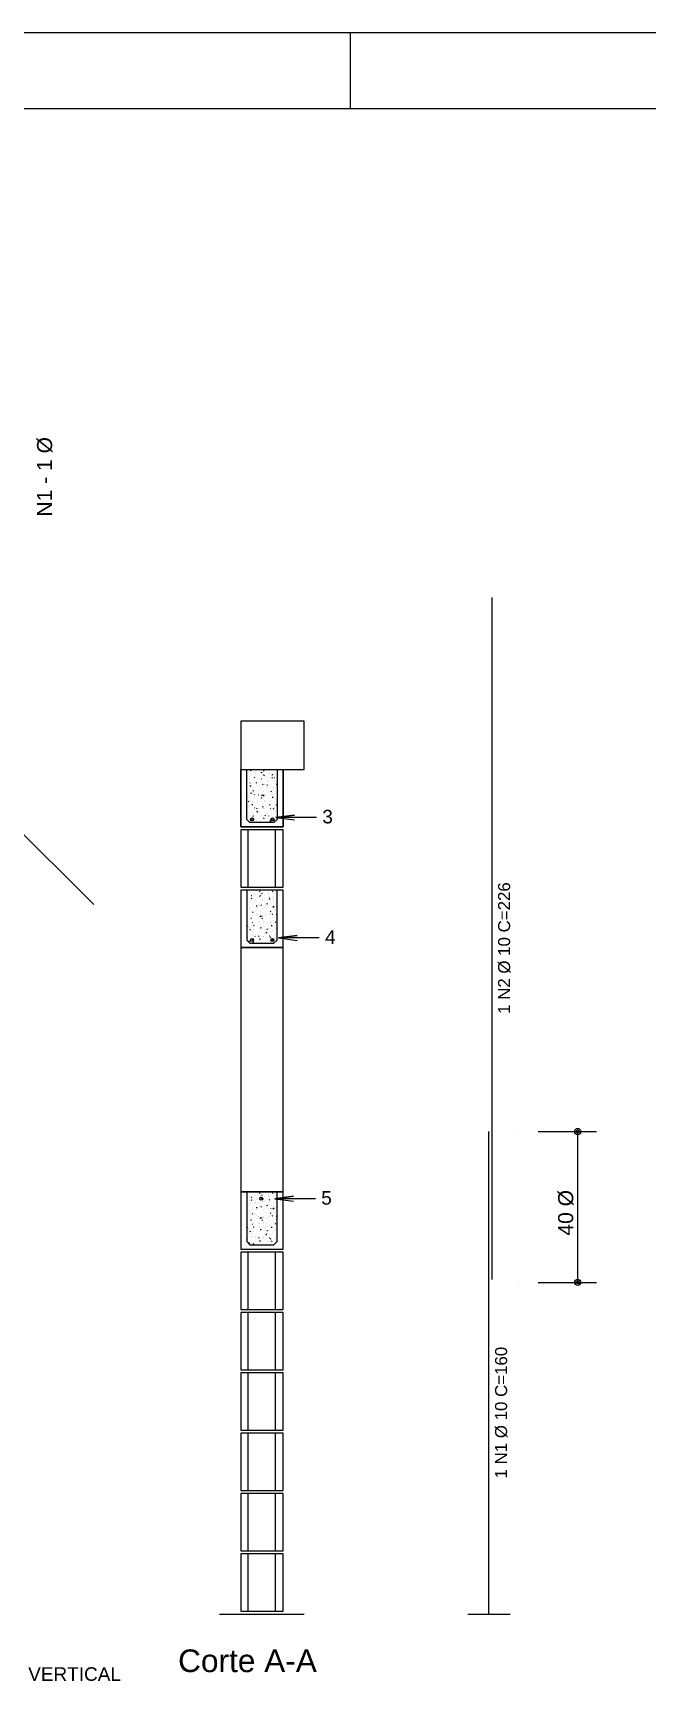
# Model space of a CAD drawing. Extents: x 0 to 119, y 0 to 84.
# Drawn here: x 77.7 to 85.84, y 62.25 to 84.1 of the extents above; entities that cross this region are included whole.
import ezdxf

# ---------------------------------------------------------------- set-up
doc = ezdxf.new("R2010")
doc.units = 0
doc.header["$MEASUREMENT"] = 0
doc.linetypes.add('ESTILO_TQS_0001', pattern=[1, 0.7, -0.3])
for name, color, linetype in [('10', 252, 'CONTINUOUS'), ('3', 7, 'CONTINUOUS'), ('32', 250, 'CONTINUOUS'), ('34', 30, 'CONTINUOUS'), ('4', 5, 'CONTINUOUS'), ('40', 7, 'CONTINUOUS'), ('5', 50, 'CONTINUOUS'), ('7', 232, 'CONTINUOUS'), ('9', 8, 'CONTINUOUS')]:
    doc.layers.add(name, color=color, linetype=linetype)
doc.styles.add('TQS_ARIAL', font='arial.ttf')

msp = doc.modelspace()

# ---------------------------------------------------------------- linework, layer by layer
at = {"layer": '10', "color": 252, "linetype": 'Continuous'}
msp.add_lwpolyline([(80.451971, 73.572318), (81.011971, 73.572318), (81.011971, 74.332319), (81.291971, 74.332319), (81.291971, 74.972319), (81.011971, 74.972319), (80.451971, 74.972319), (80.451971, 73.572318)], dxfattribs=at)
at = {"layer": '32', "color": 250, "linetype": 'Continuous'}
for p, q in [((84.141973, 69.532318), (84.141973, 69.532318)), ((84.391973, 69.532318), (85.167973, 69.532318)), ((84.917973, 67.532318), (84.917973, 69.532318)), ((84.141973, 67.532318), (84.141973, 67.532318)), ((84.391973, 67.532318), (85.167973, 67.532318))]:
    msp.add_line(p, q, dxfattribs=at)
for points in [[(81.456292, 73.697215), (80.91677, 73.697215), (81.164631, 73.729847), (80.91677, 73.697215), (81.164631, 73.664584)], [(81.492017, 72.100182), (80.952495, 72.100182), (81.200356, 72.132813), (80.952495, 72.100182), (81.200356, 72.06755)], [(81.441698, 68.642065), (80.902176, 68.642065), (81.150037, 68.674697), (80.902176, 68.642065), (81.150037, 68.609434)]]:
    msp.add_lwpolyline(points, dxfattribs=at)
for centre, radius in [((84.917973, 69.532318), 0.041625), ((84.917973, 69.532318), 0.02075), ((84.917973, 67.532318), 0.041625), ((84.917973, 67.532318), 0.02075)]:
    msp.add_circle(centre, radius, dxfattribs=at)
at = {"layer": '34', "color": 30, "linetype": 'Continuous'}
for p, q in [((80.586721, 73.683785), (80.599296, 73.653427)), ((80.85702, 73.684507), (80.870018, 73.653128)), ((80.597295, 72.090382), (80.611437, 72.05624)), ((80.867806, 72.090593), (80.881948, 72.056451)), ((80.719171, 68.6604), (80.733313, 68.626258))]:
    msp.add_line(p, q, dxfattribs=at)
for points in [[(80.581971, 73.672318), (80.587829, 73.686461), (80.601971, 73.692318), (80.616113, 73.686461), (80.621971, 73.672318), (80.616113, 73.658176), (80.601971, 73.652318), (80.587829, 73.658176), (80.581971, 73.672318)], [(80.621971, 73.672318), (80.616113, 73.686461)], [(80.851971, 73.672318), (80.857829, 73.686461), (80.871971, 73.692318), (80.886113, 73.686461), (80.891971, 73.672318), (80.886113, 73.658176), (80.871971, 73.652318), (80.857829, 73.658176), (80.851971, 73.672318)], [(80.891971, 73.672318), (80.886113, 73.686461)], [(80.581971, 72.072318), (80.587829, 72.086461), (80.601971, 72.092318), (80.616113, 72.086461), (80.621971, 72.072318), (80.616113, 72.058176), (80.601971, 72.052318), (80.587829, 72.058176), (80.581971, 72.072318)], [(80.621971, 72.072318), (80.616113, 72.086461)], [(80.851971, 72.072318), (80.857829, 72.086461), (80.871971, 72.092318), (80.886113, 72.086461), (80.891971, 72.072318), (80.886113, 72.058176), (80.871971, 72.052318), (80.857829, 72.058176), (80.851971, 72.072318)], [(80.891971, 72.072318), (80.886113, 72.086461)], [(80.703191, 68.642065), (80.709049, 68.656207), (80.723191, 68.662065), (80.737333, 68.656207), (80.743191, 68.642065), (80.737333, 68.627923), (80.723191, 68.622065), (80.709049, 68.627923), (80.703191, 68.642065)], [(80.743191, 68.642065), (80.737333, 68.656207)]]:
    msp.add_lwpolyline(points, dxfattribs=at)
at = {"layer": '4', "color": 5, "linetype": 'Continuous'}
for p, q in [((83.781973, 67.572318), (83.781973, 76.612318)), ((77.371971, 73.672318), (78.503342, 72.540948)), ((83.741973, 63.132318), (83.741973, 69.532318))]:
    msp.add_line(p, q, dxfattribs=at)
at = {"layer": '40', "linetype": 'Continuous'}
for p, q in [((118.9, 84.099998), (0, 84.100001)), ((81.9, 84.099999), (81.9, 83.099999))]:
    msp.add_line(p, q, dxfattribs=at)
at = {"layer": '5', "color": 50, "linetype": 'ESTILO_TQS_0001'}
msp.add_line((83.461973, 63.132318), (84.021973, 63.132318), dxfattribs=at)
at = {"layer": '7', "color": 232, "linetype": 'Continuous'}
msp.add_line((3, 83.100001), (117.9, 83.099998), dxfattribs=at)
at = {"layer": '9', "color": 8, "linetype": 'Continuous'}
for p, q in [((80.451831, 73.572128), (80.451831, 74.332508)), ((80.451831, 74.332508), (81.012111, 74.332508)), ((80.549137, 74.30784), (80.549015, 74.307999)), ((80.592547, 74.316732), (80.580762, 74.319023)), ((80.763363, 74.311128), (80.754166, 74.318845)), ((80.788205, 74.312232), (80.788179, 74.312431)), ((80.806307, 74.324432), (80.806185, 74.324591)), ((80.891724, 74.331447), (80.891529, 74.33149)), ((80.932071, 74.322502), (80.932071, 74.322502)), ((81.012111, 74.332508), (81.012111, 73.572128)), ((80.545529, 74.187907), (80.545502, 74.188106)), ((80.585844, 74.108203), (80.571308, 74.118836)), ((80.572103, 74.237642), (80.571908, 74.237685)), ((80.572617, 74.196657), (80.572417, 74.196666)), ((80.575998, 74.102814), (80.575798, 74.102823)), ((80.577086, 74.154169), (80.576964, 74.154328)), ((80.5845, 74.285414), (80.584474, 74.285612)), ((80.595669, 74.247198), (80.595548, 74.247356)), ((80.602, 74.152494), (80.601974, 74.152692)), ((80.607843, 74.114085), (80.607722, 74.114243)), ((80.626427, 74.207113), (80.626306, 74.207272)), ((80.637301, 74.224331), (80.628104, 74.232048)), ((80.640969, 74.099977), (80.640769, 74.099986)), ((80.640972, 74.250001), (80.640945, 74.250199)), ((80.645011, 74.300142), (80.644889, 74.3003)), ((80.645759, 74.276201), (80.645563, 74.276244)), ((80.650826, 74.165302), (80.650631, 74.165345)), ((80.651198, 74.286922), (80.650998, 74.286931)), ((80.665796, 74.152212), (80.654011, 74.154503)), ((80.658471, 74.117081), (80.658445, 74.117279)), ((80.694598, 74.265373), (80.694402, 74.265417)), ((80.697443, 74.214588), (80.697417, 74.214786)), ((80.704022, 74.105989), (80.7039, 74.106148)), ((80.71955, 74.190242), (80.71935, 74.190251)), ((80.733972, 74.289242), (80.722187, 74.291533)), ((80.722606, 74.199018), (80.722484, 74.199177)), ((80.724482, 74.20386), (80.724286, 74.203904)), ((80.729549, 74.092961), (80.729354, 74.093005)), ((80.747667, 74.131723), (80.73847, 74.139441)), ((80.74119, 74.292046), (80.741068, 74.292205)), ((80.742824, 74.26341), (80.742798, 74.263608)), ((80.765852, 74.250694), (80.751317, 74.261326)), ((80.754751, 74.282401), (80.754551, 74.28241)), ((80.760323, 74.13049), (80.760297, 74.130688)), ((80.769139, 74.138375), (80.769017, 74.138534)), ((80.773321, 74.193033), (80.773125, 74.193076)), ((80.787723, 74.231404), (80.787601, 74.231562)), ((80.787902, 74.093562), (80.787702, 74.093571)), ((80.807221, 74.124722), (80.795436, 74.127013)), ((80.799897, 74.098291), (80.799775, 74.09845)), ((80.803205, 74.13152), (80.803009, 74.131563)), ((80.805705, 74.179312), (80.805678, 74.179511)), ((80.818069, 74.292888), (80.817874, 74.292932)), ((80.818481, 74.191319), (80.818359, 74.191478)), ((80.819722, 74.279565), (80.819522, 74.279573)), ((80.823103, 74.185721), (80.822903, 74.18573)), ((80.837064, 74.284348), (80.836943, 74.284506)), ((80.851086, 74.228135), (80.85106, 74.228333)), ((80.852044, 74.120693), (80.851848, 74.120736)), ((80.875397, 74.261752), (80.863612, 74.264043)), ((80.873728, 74.21852), (80.864531, 74.226238)), ((80.868115, 74.098786), (80.868089, 74.098984)), ((80.888074, 74.182884), (80.887874, 74.182893)), ((80.891455, 74.089041), (80.891255, 74.089049)), ((80.896075, 74.090196), (80.895954, 74.090354)), ((80.896467, 74.276957), (80.896441, 74.277155)), ((80.896792, 74.220548), (80.896597, 74.220591)), ((80.913496, 74.147608), (80.91347, 74.147806)), ((80.914659, 74.183224), (80.914538, 74.183383)), ((80.932071, 74.129111), (80.925743, 74.13374)), ((80.932071, 74.27778), (80.932071, 74.27778)), ((80.932071, 74.27778), (80.932071, 74.27778)), ((80.932071, 74.274659), (80.932071, 74.274659)), ((80.932071, 74.274659), (80.932071, 74.274659)), ((80.932071, 74.274659), (80.932071, 74.274659)), ((80.932071, 74.267615), (80.932071, 74.267615)), ((80.932071, 74.267615), (80.932071, 74.267615)), ((80.932071, 74.250736), (80.932071, 74.250736)), ((80.932071, 74.212727), (80.932071, 74.212727)), ((80.932071, 74.212727), (80.932071, 74.212727)), ((80.932071, 74.180963), (80.932071, 74.180963)), ((80.932071, 74.180963), (80.932071, 74.180963)), ((80.932071, 74.180963), (80.932071, 74.180963)), ((80.932071, 74.169565), (80.932071, 74.169565)), ((80.932071, 74.160533), (80.932071, 74.160533)), ((80.932071, 74.157839), (80.932071, 74.157839)), ((80.932071, 74.157839), (80.932071, 74.157839)), ((80.932071, 74.157839), (80.932071, 74.157839)), ((80.932071, 74.102951), (80.932071, 74.102951)), ((80.932071, 74.102951), (80.932071, 74.102951)), ((80.932071, 74.102951), (80.932071, 74.102951)), ((80.932071, 74.100453), (80.932071, 74.100453)), ((80.932071, 74.087267), (80.932071, 74.087267)), ((80.540797, 74.010655), (80.540597, 74.010663)), ((80.542634, 73.964572), (80.542512, 73.964731)), ((80.558017, 73.905708), (80.54882, 73.913425)), ((80.557239, 74.076274), (80.557043, 74.076317)), ((80.562306, 73.965375), (80.562111, 73.965418)), ((80.562558, 74.058558), (80.562532, 74.058757)), ((80.573392, 73.924488), (80.57327, 73.924647)), ((80.579861, 73.927126), (80.579835, 73.927324)), ((80.597621, 74.015182), (80.585835, 74.017473)), ((80.59077, 74.019088), (80.590648, 74.019247)), ((80.606078, 74.065446), (80.605882, 74.06549)), ((80.609149, 73.913974), (80.608949, 73.913983)), ((80.621606, 74.044926), (80.612408, 74.052643)), ((80.612765, 73.8993), (80.61257, 73.899344)), ((80.619029, 74.023145), (80.619003, 74.023343)), ((80.635962, 74.003933), (80.635766, 74.003977)), ((80.636332, 73.891713), (80.636306, 73.891911)), ((80.637303, 73.958445), (80.637181, 73.958604)), ((80.64435, 74.006134), (80.64415, 74.006142)), ((80.661604, 73.888473), (80.661409, 73.888516)), ((80.668061, 73.918361), (80.667939, 73.91852)), ((80.6755, 73.987732), (80.675474, 73.98793)), ((80.684801, 73.993106), (80.684605, 73.993149)), ((80.685438, 74.012961), (80.685317, 74.01312)), ((80.709321, 74.003297), (80.709121, 74.003306)), ((80.712702, 73.909453), (80.712502, 73.909462)), ((80.714685, 73.931593), (80.714489, 73.931636)), ((80.714942, 74.081668), (80.714916, 74.081866)), ((80.731971, 73.952318), (80.722774, 73.960036)), ((80.739046, 73.987692), (80.72726, 73.989982)), ((80.731971, 73.952318), (80.731849, 73.952477)), ((80.731971, 73.952318), (80.731945, 73.952517)), ((80.760269, 73.980617), (80.745734, 73.991249)), ((80.750555, 74.045347), (80.750433, 74.045506)), ((80.762729, 73.912234), (80.762607, 73.912393)), ((80.763524, 73.920766), (80.763328, 73.920809)), ((80.777352, 74.001141), (80.777326, 74.001339)), ((80.777673, 73.906617), (80.777473, 73.906625)), ((80.781313, 74.005262), (80.781191, 74.005421)), ((80.794656, 73.869709), (80.79463, 73.869907)), ((80.808272, 74.020621), (80.808077, 74.020664)), ((80.822734, 74.049963), (80.822708, 74.050162)), ((80.842337, 73.859711), (80.833139, 73.867428)), ((80.840037, 73.918531), (80.840011, 73.918729)), ((80.858032, 74.039115), (80.848835, 74.046833)), ((80.856254, 73.996882), (80.856054, 73.99689)), ((80.858908, 73.904139), (80.858786, 73.904297)), ((80.880471, 73.960201), (80.868685, 73.962492)), ((80.877492, 73.997167), (80.87737, 73.997326)), ((80.881928, 74.05918), (80.881732, 74.059223)), ((80.885418, 73.967353), (80.885392, 73.967552)), ((80.886995, 73.948281), (80.8868, 73.948324)), ((80.924024, 73.936525), (80.923902, 73.936683)), ((80.924607, 73.900201), (80.924407, 73.90021)), ((80.930767, 74.048352), (80.930571, 74.048396)), ((80.9308, 74.016176), (80.930774, 74.016374)), ((80.932071, 74.048063), (80.932071, 74.048063)), ((80.932071, 74.048063), (80.932071, 74.048063)), ((80.932071, 74.048063), (80.932071, 74.048063)), ((80.932071, 74.043285), (80.932071, 74.043285)), ((80.932071, 74.006519), (80.932071, 74.006519)), ((80.932071, 74.006519), (80.932071, 74.006519)), ((80.932071, 73.993571), (80.932071, 73.993571)), ((80.932071, 73.993571), (80.932071, 73.993571)), ((80.932071, 73.993175), (80.932071, 73.993175)), ((80.932071, 73.993175), (80.932071, 73.993175)), ((80.932071, 73.97699), (80.932071, 73.97699)), ((80.932071, 73.950171), (80.932071, 73.950171)), ((80.932071, 73.938288), (80.932071, 73.938288)), ((80.932071, 73.938288), (80.932071, 73.938288)), ((80.932071, 73.926038), (80.932071, 73.926038)), ((80.932071, 73.926038), (80.932071, 73.926038)), ((80.932071, 73.926038), (80.932071, 73.926038)), ((80.932071, 73.899875), (80.932071, 73.899875)), ((80.932071, 73.899875), (80.932071, 73.899875)), ((80.932071, 73.8834), (80.932071, 73.8834)), ((80.932071, 73.8834), (80.932071, 73.8834)), ((80.932071, 73.8834), (80.932071, 73.8834)), ((80.532631, 73.823619), (80.532431, 73.823628)), ((80.538941, 73.734891), (80.538819, 73.73505)), ((80.540889, 73.829619), (80.540863, 73.829818)), ((80.556319, 73.829491), (80.556197, 73.82965)), ((80.55804, 73.746769), (80.557844, 73.746812)), ((80.557918, 73.70027), (80.557892, 73.700469)), ((80.559666, 73.728743), (80.559466, 73.728752)), ((80.559685, 73.85618), (80.559489, 73.856223)), ((80.604795, 73.673882), (80.595598, 73.681599)), ((80.59736, 73.794206), (80.597334, 73.794404)), ((80.6095, 73.86259), (80.597714, 73.864881)), ((80.602851, 73.768848), (80.60273, 73.769007)), ((80.608499, 73.680695), (80.608303, 73.680738)), ((80.621379, 73.709999), (80.609593, 73.71229)), ((80.614389, 73.664857), (80.614363, 73.665055)), ((80.624636, 73.725906), (80.624436, 73.725915)), ((80.633609, 73.728764), (80.633487, 73.728923)), ((80.636184, 73.819098), (80.635984, 73.819107)), ((80.650987, 73.823364), (80.650865, 73.823523)), ((80.653831, 73.758793), (80.653805, 73.758991)), ((80.657338, 73.669867), (80.657142, 73.669911)), ((80.668383, 73.8131), (80.659186, 73.820817)), ((80.659959, 73.779062), (80.659764, 73.779105)), ((80.678996, 73.765905), (80.664461, 73.776537)), ((80.692803, 73.8563), (80.692777, 73.856498)), ((80.69752, 73.762722), (80.697398, 73.76288)), ((80.701155, 73.816261), (80.700955, 73.81627)), ((80.710418, 73.712988), (80.710223, 73.713031)), ((80.710303, 73.72338), (80.710276, 73.723578)), ((80.728278, 73.722637), (80.728156, 73.722796)), ((80.750925, 73.8351), (80.739139, 73.837391)), ((80.745655, 73.817237), (80.745534, 73.817396)), ((80.749274, 73.820886), (80.749248, 73.821085)), ((80.762804, 73.682509), (80.751018, 73.6848)), ((80.759257, 73.70216), (80.759062, 73.702204)), ((80.761879, 73.811355), (80.761684, 73.811398)), ((80.766774, 73.687966), (80.766748, 73.688165)), ((80.778749, 73.720492), (80.769551, 73.72821)), ((80.77157, 73.719491), (80.77137, 73.7195)), ((80.792188, 73.756595), (80.792066, 73.756753)), ((80.812155, 73.736789), (80.812129, 73.736987)), ((80.812338, 73.74528), (80.812142, 73.745324)), ((80.822946, 73.71651), (80.822824, 73.716669)), ((80.853422, 73.638318), (80.838886, 73.64895)), ((80.840324, 73.81111), (80.840202, 73.811269)), ((80.848088, 73.809846), (80.847888, 73.809855)), ((80.857536, 73.785611), (80.85751, 73.785809)), ((80.861177, 73.734453), (80.860982, 73.734496)), ((80.863799, 73.843648), (80.863603, 73.843691)), ((80.874565, 73.656262), (80.874539, 73.65646)), ((80.875123, 73.71497), (80.874923, 73.714979)), ((80.89235, 73.80761), (80.880564, 73.809901)), ((80.886856, 73.750468), (80.886735, 73.750627)), ((80.904229, 73.655019), (80.892443, 73.65731)), ((80.902918, 73.834433), (80.902892, 73.834632)), ((80.90544, 73.843496), (80.905319, 73.843655)), ((80.913173, 73.65328), (80.913173, 73.65328)), ((80.914257, 73.777573), (80.914062, 73.777617)), ((80.917614, 73.710383), (80.917493, 73.710542)), ((80.919947, 73.705084), (80.919921, 73.705283)), ((80.932071, 73.85495), (80.92016, 73.863663)), ((80.925185, 73.665293), (80.925185, 73.665293)), ((80.925185, 73.665293), (80.925185, 73.665293)), ((80.925185, 73.665293), (80.925185, 73.665293)), ((80.925253, 73.66536), (80.925253, 73.66536)), ((80.925253, 73.66536), (80.925253, 73.66536)), ((80.925253, 73.66536), (80.925253, 73.66536)), ((80.932071, 73.828512), (80.932071, 73.828512)), ((80.932071, 73.828512), (80.932071, 73.828512)), ((80.932071, 73.80879), (80.932071, 73.80879)), ((80.932071, 73.80879), (80.932071, 73.80879)), ((80.932071, 73.80879), (80.932071, 73.80879)), ((80.932071, 73.806179), (80.932071, 73.806179)), ((80.932071, 73.806179), (80.932071, 73.806179)), ((80.932071, 73.799889), (80.932071, 73.799889)), ((80.932071, 73.784415), (80.932071, 73.784415)), ((80.932071, 73.773624), (80.932071, 73.773624)), ((80.932071, 73.718736), (80.932071, 73.718736)), ((80.932071, 73.718736), (80.932071, 73.718736)), ((80.932071, 73.718736), (80.932071, 73.718736)), ((80.932071, 73.712483), (80.932071, 73.712483)), ((80.932071, 73.691543), (80.932071, 73.691543)), ((80.932071, 73.691543), (80.932071, 73.691543)), ((81.012111, 73.572128), (80.451831, 73.572128)), ((80.551971, 72.772318), (80.551971, 73.532318)), ((80.566126, 73.637923), (80.566126, 73.637923)), ((80.566126, 73.637923), (80.566126, 73.637923)), ((80.566126, 73.637923), (80.566126, 73.637923)), ((80.579849, 73.632158), (80.579849, 73.632158)), ((80.579849, 73.632158), (80.579849, 73.632158)), ((80.579849, 73.632158), (80.579849, 73.632158)), ((80.616536, 73.633767), (80.616414, 73.633926)), ((80.61777, 73.632158), (80.61777, 73.632158)), ((80.618694, 73.632158), (80.618694, 73.632158)), ((80.618694, 73.632158), (80.618694, 73.632158)), ((80.618694, 73.632158), (80.618694, 73.632158)), ((80.625825, 73.632158), (80.625825, 73.632158)), ((80.625825, 73.632158), (80.625825, 73.632158)), ((80.625825, 73.632158), (80.625825, 73.632158)), ((80.654519, 73.632158), (80.654519, 73.632158)), ((80.670503, 73.632158), (80.670503, 73.632158)), ((80.707737, 73.632158), (80.707737, 73.632158)), ((80.707737, 73.632158), (80.707737, 73.632158)), ((80.722312, 73.632158), (80.722312, 73.632158)), ((80.774121, 73.632158), (80.774121, 73.632158)), ((80.797704, 73.632158), (80.797704, 73.632158)), ((80.797704, 73.632158), (80.797704, 73.632158)), ((80.82593, 73.632158), (80.82593, 73.632158)), ((80.827432, 73.632158), (80.827432, 73.632158)), ((80.827432, 73.632158), (80.827432, 73.632158)), ((80.827432, 73.632158), (80.827432, 73.632158)), ((80.861843, 73.632158), (80.861843, 73.632158)), ((80.877739, 73.632158), (80.877739, 73.632158)), ((80.877739, 73.632158), (80.877739, 73.632158)), ((80.877739, 73.632158), (80.877739, 73.632158)), ((80.884021, 73.632158), (80.879917, 73.635602)), ((80.887671, 73.632158), (80.887671, 73.632158)), ((80.887671, 73.632158), (80.887671, 73.632158)), ((80.911971, 72.772318), (80.911971, 73.532318)), ((81.012111, 72.732508), (80.451831, 72.732508)), ((80.451831, 72.732508), (80.451831, 71.972128)), ((80.531871, 72.722502), (80.531871, 72.722502)), ((80.531871, 72.67778), (80.531871, 72.67778)), ((80.531871, 72.67778), (80.531871, 72.67778)), ((80.531871, 72.674659), (80.531871, 72.674659)), ((80.531871, 72.674659), (80.531871, 72.674659)), ((80.531871, 72.674659), (80.531871, 72.674659)), ((80.531871, 72.667615), (80.531871, 72.667615)), ((80.531871, 72.667615), (80.531871, 72.667615)), ((80.531871, 72.650736), (80.531871, 72.650736)), ((80.531871, 72.612727), (80.531871, 72.612727)), ((80.531871, 72.612727), (80.531871, 72.612727)), ((80.531871, 72.580963), (80.531871, 72.580963)), ((80.531871, 72.580963), (80.531871, 72.580963)), ((80.531871, 72.580963), (80.531871, 72.580963)), ((80.531871, 72.569565), (80.531871, 72.569565)), ((80.531871, 72.560533), (80.531871, 72.560533)), ((80.531871, 72.557839), (80.531871, 72.557839)), ((80.531871, 72.557839), (80.531871, 72.557839)), ((80.531871, 72.557839), (80.531871, 72.557839)), ((80.549283, 72.583224), (80.549405, 72.583383)), ((80.56715, 72.620548), (80.567345, 72.620591)), ((80.567475, 72.676957), (80.567501, 72.677155)), ((80.572218, 72.731447), (80.572413, 72.73149)), ((80.575868, 72.582884), (80.576068, 72.582893)), ((80.588545, 72.661752), (80.60033, 72.664043)), ((80.590214, 72.61852), (80.599411, 72.626238)), ((80.612856, 72.628135), (80.612882, 72.628333)), ((80.626878, 72.684348), (80.627, 72.684506)), ((80.640839, 72.585721), (80.641039, 72.58573)), ((80.64422, 72.679565), (80.64442, 72.679573)), ((80.645462, 72.591319), (80.645583, 72.591478)), ((80.645873, 72.692888), (80.646068, 72.692932)), ((80.657636, 72.724432), (80.657757, 72.724591)), ((80.658238, 72.579312), (80.658264, 72.579511)), ((80.675737, 72.712232), (80.675763, 72.712431)), ((80.676219, 72.631404), (80.676341, 72.631562)), ((80.690621, 72.593033), (80.690817, 72.593076)), ((80.69809, 72.650694), (80.712625, 72.661326)), ((80.700579, 72.711128), (80.709776, 72.718845)), ((80.709191, 72.682401), (80.709391, 72.68241)), ((80.721118, 72.66341), (80.721144, 72.663608)), ((80.722752, 72.692046), (80.722874, 72.692205)), ((80.72997, 72.689242), (80.741755, 72.691533)), ((80.739461, 72.60386), (80.739656, 72.603904)), ((80.741336, 72.599018), (80.741458, 72.599177)), ((80.744392, 72.590242), (80.744592, 72.590251)), ((80.766499, 72.614588), (80.766526, 72.614786)), ((80.769344, 72.665373), (80.76954, 72.665417)), ((80.812744, 72.686922), (80.812944, 72.686931)), ((80.813116, 72.565302), (80.813311, 72.565345)), ((80.818184, 72.676201), (80.818379, 72.676244)), ((80.818931, 72.700142), (80.819053, 72.7003)), ((80.822971, 72.650001), (80.822997, 72.650199)), ((80.826641, 72.624331), (80.835838, 72.632048)), ((80.837515, 72.607113), (80.837637, 72.607272)), ((80.868273, 72.647198), (80.868394, 72.647356)), ((80.871395, 72.716732), (80.88318, 72.719023)), ((80.879442, 72.685414), (80.879468, 72.685612)), ((80.891326, 72.596657), (80.891525, 72.596666)), ((80.891839, 72.637642), (80.892034, 72.637685)), ((80.914805, 72.70784), (80.914927, 72.707999)), ((80.918414, 72.587907), (80.91844, 72.588106)), ((81.012111, 71.972128), (81.012111, 72.732508)), ((80.531871, 72.529111), (80.5382, 72.53374)), ((80.531871, 72.502951), (80.531871, 72.502951)), ((80.531871, 72.502951), (80.531871, 72.502951)), ((80.531871, 72.502951), (80.531871, 72.502951)), ((80.531871, 72.500453), (80.531871, 72.500453)), ((80.531871, 72.487267), (80.531871, 72.487267)), ((80.531871, 72.448063), (80.531871, 72.448063)), ((80.531871, 72.448063), (80.531871, 72.448063)), ((80.531871, 72.448063), (80.531871, 72.448063)), ((80.531871, 72.443285), (80.531871, 72.443285)), ((80.531871, 72.406519), (80.531871, 72.406519)), ((80.531871, 72.406519), (80.531871, 72.406519)), ((80.531871, 72.393571), (80.531871, 72.393571)), ((80.531871, 72.393571), (80.531871, 72.393571)), ((80.531871, 72.393175), (80.531871, 72.393175)), ((80.531871, 72.393175), (80.531871, 72.393175)), ((80.531871, 72.37699), (80.531871, 72.37699)), ((80.531871, 72.350171), (80.531871, 72.350171)), ((80.531871, 72.338288), (80.531871, 72.338288)), ((80.531871, 72.338288), (80.531871, 72.338288)), ((80.533142, 72.416176), (80.533169, 72.416374)), ((80.533175, 72.448352), (80.533371, 72.448396)), ((80.550446, 72.547608), (80.550472, 72.547806)), ((80.567867, 72.490196), (80.567988, 72.490354)), ((80.572487, 72.489041), (80.572687, 72.489049)), ((80.576947, 72.348281), (80.577142, 72.348324)), ((80.578524, 72.367353), (80.57855, 72.367552)), ((80.582015, 72.45918), (80.58221, 72.459223)), ((80.583471, 72.360201), (80.595257, 72.362492)), ((80.58645, 72.397167), (80.586572, 72.397326)), ((80.595827, 72.498786), (80.595853, 72.498984)), ((80.60591, 72.439115), (80.615107, 72.446833)), ((80.607688, 72.396882), (80.607888, 72.39689)), ((80.611898, 72.520693), (80.612094, 72.520736)), ((80.641208, 72.449963), (80.641235, 72.450162)), ((80.65567, 72.420621), (80.655865, 72.420664)), ((80.656721, 72.524722), (80.668506, 72.527013)), ((80.660738, 72.53152), (80.660933, 72.531563)), ((80.664045, 72.498291), (80.664167, 72.49845)), ((80.67604, 72.493562), (80.67624, 72.493571)), ((80.682629, 72.405262), (80.682751, 72.405421)), ((80.68659, 72.401141), (80.686616, 72.401339)), ((80.694803, 72.538375), (80.694925, 72.538534)), ((80.703619, 72.53049), (80.703645, 72.530688)), ((80.703673, 72.380617), (80.718208, 72.391249)), ((80.713387, 72.445347), (80.713509, 72.445506)), ((80.716275, 72.531723), (80.725472, 72.539441)), ((80.724896, 72.387692), (80.736682, 72.389982)), ((80.731971, 72.352318), (80.741168, 72.360036)), ((80.731971, 72.352318), (80.731997, 72.352517)), ((80.731971, 72.352318), (80.732093, 72.352477)), ((80.734393, 72.492961), (80.734588, 72.493005)), ((80.749, 72.481668), (80.749026, 72.481866)), ((80.754621, 72.403297), (80.754821, 72.403306)), ((80.75992, 72.505989), (80.760042, 72.506148)), ((80.778504, 72.412961), (80.778625, 72.41312)), ((80.779141, 72.393106), (80.779337, 72.393149)), ((80.788442, 72.387732), (80.788468, 72.38793)), ((80.798146, 72.552212), (80.809931, 72.554503)), ((80.805471, 72.517081), (80.805497, 72.517279)), ((80.819592, 72.406134), (80.819792, 72.406142)), ((80.822973, 72.499977), (80.823173, 72.499986)), ((80.826639, 72.358445), (80.826761, 72.358604)), ((80.827981, 72.403933), (80.828176, 72.403977)), ((80.842337, 72.444926), (80.851534, 72.452643)), ((80.844913, 72.423145), (80.844939, 72.423343)), ((80.856099, 72.514085), (80.85622, 72.514243)), ((80.857864, 72.465446), (80.85806, 72.46549)), ((80.861942, 72.552494), (80.861969, 72.552692)), ((80.866321, 72.415182), (80.878107, 72.417473)), ((80.873172, 72.419088), (80.873294, 72.419247)), ((80.878098, 72.508203), (80.892634, 72.518836)), ((80.886856, 72.554169), (80.886978, 72.554328)), ((80.887944, 72.502814), (80.888144, 72.502823)), ((80.901384, 72.458558), (80.901411, 72.458757)), ((80.901636, 72.365375), (80.901831, 72.365418)), ((80.906703, 72.476274), (80.906899, 72.476317)), ((80.921308, 72.364572), (80.92143, 72.364731)), ((80.923145, 72.410655), (80.923345, 72.410663)), ((80.531871, 72.326038), (80.531871, 72.326038)), ((80.531871, 72.326038), (80.531871, 72.326038)), ((80.531871, 72.326038), (80.531871, 72.326038)), ((80.531871, 72.299875), (80.531871, 72.299875)), ((80.531871, 72.299875), (80.531871, 72.299875)), ((80.531871, 72.2834), (80.531871, 72.2834)), ((80.531871, 72.2834), (80.531871, 72.2834)), ((80.531871, 72.2834), (80.531871, 72.2834)), ((80.531871, 72.25495), (80.543782, 72.263663)), ((80.531871, 72.228512), (80.531871, 72.228512)), ((80.531871, 72.228512), (80.531871, 72.228512)), ((80.531871, 72.20879), (80.531871, 72.20879)), ((80.531871, 72.20879), (80.531871, 72.20879)), ((80.531871, 72.20879), (80.531871, 72.20879)), ((80.531871, 72.206179), (80.531871, 72.206179)), ((80.531871, 72.206179), (80.531871, 72.206179)), ((80.531871, 72.199889), (80.531871, 72.199889)), ((80.531871, 72.184415), (80.531871, 72.184415)), ((80.531871, 72.173624), (80.531871, 72.173624)), ((80.531871, 72.118736), (80.531871, 72.118736)), ((80.531871, 72.118736), (80.531871, 72.118736)), ((80.531871, 72.118736), (80.531871, 72.118736)), ((80.539336, 72.300201), (80.539536, 72.30021)), ((80.539918, 72.336525), (80.54004, 72.336683)), ((80.549685, 72.177573), (80.54988, 72.177617)), ((80.558502, 72.243496), (80.558624, 72.243655)), ((80.561024, 72.234433), (80.561051, 72.234632)), ((80.571592, 72.20761), (80.583378, 72.209901)), ((80.577086, 72.150468), (80.577207, 72.150627)), ((80.600144, 72.243648), (80.600339, 72.243691)), ((80.602765, 72.134453), (80.602961, 72.134496)), ((80.605034, 72.304139), (80.605156, 72.304297)), ((80.606406, 72.185611), (80.606432, 72.185809)), ((80.615854, 72.209846), (80.616054, 72.209855)), ((80.621606, 72.259711), (80.630803, 72.267428)), ((80.623618, 72.21111), (80.62374, 72.211269)), ((80.623905, 72.318531), (80.623931, 72.318729)), ((80.651604, 72.14528), (80.6518, 72.145324)), ((80.651787, 72.136789), (80.651813, 72.136987)), ((80.669286, 72.269709), (80.669312, 72.269907)), ((80.671754, 72.156595), (80.671876, 72.156753)), ((80.685194, 72.120492), (80.694391, 72.12821)), ((80.686269, 72.306617), (80.686469, 72.306625)), ((80.692372, 72.119491), (80.692572, 72.1195)), ((80.700418, 72.320766), (80.700614, 72.320809)), ((80.701213, 72.312234), (80.701335, 72.312393)), ((80.702063, 72.211355), (80.702259, 72.211398)), ((80.713017, 72.2351), (80.724803, 72.237391)), ((80.714668, 72.220886), (80.714694, 72.221085)), ((80.718287, 72.217237), (80.718408, 72.217396)), ((80.735665, 72.122637), (80.735786, 72.122796)), ((80.749258, 72.331593), (80.749453, 72.331636)), ((80.75124, 72.309453), (80.75144, 72.309462)), ((80.75364, 72.12338), (80.753666, 72.123578)), ((80.762787, 72.216261), (80.762987, 72.21627)), ((80.766422, 72.162722), (80.766544, 72.16288)), ((80.771139, 72.2563), (80.771165, 72.256498)), ((80.784946, 72.165905), (80.799481, 72.176537)), ((80.795559, 72.2131), (80.804756, 72.220817)), ((80.795882, 72.318361), (80.796003, 72.31852)), ((80.802338, 72.288473), (80.802533, 72.288516)), ((80.803983, 72.179062), (80.804178, 72.179105)), ((80.810111, 72.158793), (80.810137, 72.158991)), ((80.812955, 72.223364), (80.813077, 72.223523)), ((80.82761, 72.291713), (80.827636, 72.291911)), ((80.827758, 72.219098), (80.827958, 72.219107)), ((80.830333, 72.128764), (80.830455, 72.128923)), ((80.839306, 72.125906), (80.839506, 72.125915)), ((80.851177, 72.2993), (80.851372, 72.299344)), ((80.854442, 72.26259), (80.866228, 72.264881)), ((80.854793, 72.313974), (80.854993, 72.313983)), ((80.861091, 72.168848), (80.861213, 72.169007)), ((80.866582, 72.194206), (80.866608, 72.194404)), ((80.884081, 72.327126), (80.884107, 72.327324)), ((80.89055, 72.324488), (80.890672, 72.324647)), ((80.904257, 72.25618), (80.904453, 72.256223)), ((80.904276, 72.128743), (80.904476, 72.128752)), ((80.905902, 72.146769), (80.906098, 72.146812)), ((80.905925, 72.305708), (80.915122, 72.313425)), ((80.907623, 72.229491), (80.907745, 72.22965)), ((80.923053, 72.229619), (80.923079, 72.229818)), ((80.925001, 72.134891), (80.925123, 72.13505)), ((80.931311, 72.223619), (80.931511, 72.223628)), ((80.451831, 71.972128), (81.012111, 71.972128)), ((80.531871, 72.112483), (80.531871, 72.112483)), ((80.531871, 72.091543), (80.531871, 72.091543)), ((80.531871, 72.091543), (80.531871, 72.091543)), ((80.53869, 72.06536), (80.53869, 72.06536)), ((80.53869, 72.06536), (80.53869, 72.06536)), ((80.53869, 72.06536), (80.53869, 72.06536)), ((80.538757, 72.065293), (80.538757, 72.065293)), ((80.538757, 72.065293), (80.538757, 72.065293)), ((80.538757, 72.065293), (80.538757, 72.065293)), ((80.543995, 72.105084), (80.544021, 72.105283)), ((80.546328, 72.110383), (80.54645, 72.110542)), ((80.550769, 72.05328), (80.550769, 72.05328)), ((80.559713, 72.055019), (80.571499, 72.05731)), ((80.576271, 72.032158), (80.576271, 72.032158)), ((80.576271, 72.032158), (80.576271, 72.032158)), ((80.579921, 72.032158), (80.584025, 72.035602)), ((80.586203, 72.032158), (80.586203, 72.032158)), ((80.586203, 72.032158), (80.586203, 72.032158)), ((80.586203, 72.032158), (80.586203, 72.032158)), ((80.588819, 72.11497), (80.589019, 72.114979)), ((80.589377, 72.056262), (80.589403, 72.05646)), ((80.602099, 72.032158), (80.602099, 72.032158)), ((80.61052, 72.038318), (80.625056, 72.04895)), ((80.63651, 72.032158), (80.63651, 72.032158)), ((80.63651, 72.032158), (80.63651, 72.032158)), ((80.63651, 72.032158), (80.63651, 72.032158)), ((80.638012, 72.032158), (80.638012, 72.032158)), ((80.640996, 72.11651), (80.641118, 72.116669)), ((80.666238, 72.032158), (80.666238, 72.032158)), ((80.666238, 72.032158), (80.666238, 72.032158)), ((80.689821, 72.032158), (80.689821, 72.032158)), ((80.697168, 72.087966), (80.697195, 72.088165)), ((80.701138, 72.082509), (80.712924, 72.0848)), ((80.704685, 72.10216), (80.70488, 72.102204)), ((80.74163, 72.032158), (80.74163, 72.032158)), ((80.753524, 72.112988), (80.753719, 72.113031)), ((80.756205, 72.032158), (80.756205, 72.032158)), ((80.756205, 72.032158), (80.756205, 72.032158)), ((80.793439, 72.032158), (80.793439, 72.032158)), ((80.806604, 72.069867), (80.8068, 72.069911)), ((80.809423, 72.032158), (80.809423, 72.032158)), ((80.838117, 72.032158), (80.838117, 72.032158)), ((80.838117, 72.032158), (80.838117, 72.032158)), ((80.838117, 72.032158), (80.838117, 72.032158)), ((80.842563, 72.109999), (80.854349, 72.11229)), ((80.845248, 72.032158), (80.845248, 72.032158)), ((80.845248, 72.032158), (80.845248, 72.032158)), ((80.845248, 72.032158), (80.845248, 72.032158)), ((80.846172, 72.032158), (80.846172, 72.032158)), ((80.847406, 72.033767), (80.847528, 72.033926)), ((80.849553, 72.064857), (80.849579, 72.065055)), ((80.855444, 72.080695), (80.855639, 72.080738)), ((80.859147, 72.073882), (80.868344, 72.081599)), ((80.884093, 72.032158), (80.884093, 72.032158)), ((80.884093, 72.032158), (80.884093, 72.032158)), ((80.884093, 72.032158), (80.884093, 72.032158)), ((80.897816, 72.037923), (80.897816, 72.037923)), ((80.897816, 72.037923), (80.897816, 72.037923)), ((80.897816, 72.037923), (80.897816, 72.037923)), ((80.906024, 72.10027), (80.90605, 72.100469)), ((81.012111, 68.732508), (80.451831, 68.732508)), ((80.451831, 68.732508), (80.451831, 67.972128)), ((80.531871, 68.722502), (80.531871, 68.722502)), ((80.531871, 68.67778), (80.531871, 68.67778)), ((80.531871, 68.67778), (80.531871, 68.67778)), ((80.531871, 68.674659), (80.531871, 68.674659)), ((80.531871, 68.674659), (80.531871, 68.674659)), ((80.531871, 68.674659), (80.531871, 68.674659)), ((80.531871, 68.667615), (80.531871, 68.667615)), ((80.531871, 68.667615), (80.531871, 68.667615)), ((80.531871, 68.650736), (80.531871, 68.650736)), ((80.567475, 68.676957), (80.567501, 68.677155)), ((80.572218, 68.731447), (80.572413, 68.73149)), ((80.588545, 68.661752), (80.60033, 68.664043)), ((80.590214, 68.61852), (80.599411, 68.626238)), ((80.612856, 68.628135), (80.612882, 68.628333)), ((80.626878, 68.684348), (80.627, 68.684506)), ((80.64422, 68.679565), (80.64442, 68.679573)), ((80.645873, 68.692888), (80.646068, 68.692932)), ((80.657636, 68.724432), (80.657757, 68.724591)), ((80.675737, 68.712232), (80.675763, 68.712431)), ((80.676219, 68.631404), (80.676341, 68.631562)), ((80.69809, 68.650694), (80.712625, 68.661326)), ((80.700579, 68.711128), (80.709776, 68.718845)), ((80.709191, 68.682401), (80.709391, 68.68241)), ((80.721118, 68.66341), (80.721144, 68.663608)), ((80.722752, 68.692046), (80.722874, 68.692205)), ((80.72997, 68.689242), (80.741755, 68.691533)), ((80.769344, 68.665373), (80.76954, 68.665417)), ((80.812744, 68.686922), (80.812944, 68.686931)), ((80.818184, 68.676201), (80.818379, 68.676244)), ((80.818931, 68.700142), (80.819053, 68.7003)), ((80.822971, 68.650001), (80.822997, 68.650199)), ((80.826641, 68.624331), (80.835838, 68.632048)), ((80.868273, 68.647198), (80.868394, 68.647356)), ((80.871395, 68.716732), (80.88318, 68.719023)), ((80.879442, 68.685414), (80.879468, 68.685612)), ((80.891839, 68.637642), (80.892034, 68.637685)), ((80.914805, 68.70784), (80.914927, 68.707999)), ((81.012111, 67.972128), (81.012111, 68.732508)), ((80.531871, 68.612727), (80.531871, 68.612727)), ((80.531871, 68.612727), (80.531871, 68.612727)), ((80.531871, 68.580963), (80.531871, 68.580963)), ((80.531871, 68.580963), (80.531871, 68.580963)), ((80.531871, 68.580963), (80.531871, 68.580963)), ((80.531871, 68.569565), (80.531871, 68.569565)), ((80.531871, 68.560533), (80.531871, 68.560533)), ((80.531871, 68.557839), (80.531871, 68.557839)), ((80.531871, 68.557839), (80.531871, 68.557839)), ((80.531871, 68.557839), (80.531871, 68.557839)), ((80.531871, 68.529111), (80.5382, 68.53374)), ((80.531871, 68.502951), (80.531871, 68.502951)), ((80.531871, 68.502951), (80.531871, 68.502951)), ((80.531871, 68.502951), (80.531871, 68.502951)), ((80.531871, 68.500453), (80.531871, 68.500453)), ((80.531871, 68.487267), (80.531871, 68.487267)), ((80.531871, 68.448063), (80.531871, 68.448063)), ((80.531871, 68.448063), (80.531871, 68.448063)), ((80.531871, 68.448063), (80.531871, 68.448063)), ((80.531871, 68.443285), (80.531871, 68.443285)), ((80.531871, 68.406519), (80.531871, 68.406519)), ((80.531871, 68.406519), (80.531871, 68.406519)), ((80.533142, 68.416176), (80.533169, 68.416374)), ((80.533175, 68.448352), (80.533371, 68.448396)), ((80.549283, 68.583224), (80.549405, 68.583383)), ((80.550446, 68.547608), (80.550472, 68.547806)), ((80.56715, 68.620548), (80.567345, 68.620591)), ((80.567867, 68.490196), (80.567988, 68.490354)), ((80.572487, 68.489041), (80.572687, 68.489049)), ((80.575868, 68.582884), (80.576068, 68.582893)), ((80.582015, 68.45918), (80.58221, 68.459223)), ((80.595827, 68.498786), (80.595853, 68.498984)), ((80.60591, 68.439115), (80.615107, 68.446833)), ((80.611898, 68.520693), (80.612094, 68.520736)), ((80.640839, 68.585721), (80.641039, 68.58573)), ((80.641208, 68.449963), (80.641235, 68.450162)), ((80.645462, 68.591319), (80.645583, 68.591478)), ((80.65567, 68.420621), (80.655865, 68.420664)), ((80.656721, 68.524722), (80.668506, 68.527013)), ((80.658238, 68.579312), (80.658264, 68.579511)), ((80.660738, 68.53152), (80.660933, 68.531563)), ((80.664045, 68.498291), (80.664167, 68.49845)), ((80.67604, 68.493562), (80.67624, 68.493571)), ((80.682629, 68.405262), (80.682751, 68.405421)), ((80.690621, 68.593033), (80.690817, 68.593076)), ((80.694803, 68.538375), (80.694925, 68.538534)), ((80.703619, 68.53049), (80.703645, 68.530688)), ((80.713387, 68.445347), (80.713509, 68.445506)), ((80.716275, 68.531723), (80.725472, 68.539441)), ((80.734393, 68.492961), (80.734588, 68.493005)), ((80.739461, 68.60386), (80.739656, 68.603904)), ((80.741336, 68.599018), (80.741458, 68.599177)), ((80.744392, 68.590242), (80.744592, 68.590251)), ((80.749, 68.481668), (80.749026, 68.481866)), ((80.754621, 68.403297), (80.754821, 68.403306)), ((80.75992, 68.505989), (80.760042, 68.506148)), ((80.766499, 68.614588), (80.766526, 68.614786)), ((80.778504, 68.412961), (80.778625, 68.41312)), ((80.798146, 68.552212), (80.809931, 68.554503)), ((80.805471, 68.517081), (80.805497, 68.517279)), ((80.813116, 68.565302), (80.813311, 68.565345)), ((80.819592, 68.406134), (80.819792, 68.406142)), ((80.822973, 68.499977), (80.823173, 68.499986)), ((80.827981, 68.403933), (80.828176, 68.403977)), ((80.837515, 68.607113), (80.837637, 68.607272)), ((80.842337, 68.444926), (80.851534, 68.452643)), ((80.844913, 68.423145), (80.844939, 68.423343)), ((80.856099, 68.514085), (80.85622, 68.514243)), ((80.857864, 68.465446), (80.85806, 68.46549)), ((80.861942, 68.552494), (80.861969, 68.552692)), ((80.866321, 68.415182), (80.878107, 68.417473)), ((80.873172, 68.419088), (80.873294, 68.419247)), ((80.878098, 68.508203), (80.892634, 68.518836)), ((80.886856, 68.554169), (80.886978, 68.554328)), ((80.887944, 68.502814), (80.888144, 68.502823)), ((80.891326, 68.596657), (80.891525, 68.596666)), ((80.901384, 68.458558), (80.901411, 68.458757)), ((80.906703, 68.476274), (80.906899, 68.476317)), ((80.918414, 68.587907), (80.91844, 68.588106)), ((80.923145, 68.410655), (80.923345, 68.410663)), ((80.531871, 68.393571), (80.531871, 68.393571)), ((80.531871, 68.393571), (80.531871, 68.393571)), ((80.531871, 68.393175), (80.531871, 68.393175)), ((80.531871, 68.393175), (80.531871, 68.393175)), ((80.531871, 68.37699), (80.531871, 68.37699)), ((80.531871, 68.350171), (80.531871, 68.350171)), ((80.531871, 68.338288), (80.531871, 68.338288)), ((80.531871, 68.338288), (80.531871, 68.338288)), ((80.531871, 68.326038), (80.531871, 68.326038)), ((80.531871, 68.326038), (80.531871, 68.326038)), ((80.531871, 68.326038), (80.531871, 68.326038)), ((80.531871, 68.299875), (80.531871, 68.299875)), ((80.531871, 68.299875), (80.531871, 68.299875)), ((80.531871, 68.2834), (80.531871, 68.2834)), ((80.531871, 68.2834), (80.531871, 68.2834)), ((80.531871, 68.2834), (80.531871, 68.2834)), ((80.531871, 68.25495), (80.543782, 68.263663)), ((80.531871, 68.228512), (80.531871, 68.228512)), ((80.531871, 68.228512), (80.531871, 68.228512)), ((80.531871, 68.20879), (80.531871, 68.20879)), ((80.531871, 68.20879), (80.531871, 68.20879)), ((80.531871, 68.20879), (80.531871, 68.20879)), ((80.531871, 68.206179), (80.531871, 68.206179)), ((80.531871, 68.206179), (80.531871, 68.206179)), ((80.531871, 68.199889), (80.531871, 68.199889)), ((80.539336, 68.300201), (80.539536, 68.30021)), ((80.539918, 68.336525), (80.54004, 68.336683)), ((80.558502, 68.243496), (80.558624, 68.243655)), ((80.561024, 68.234433), (80.561051, 68.234632)), ((80.571592, 68.20761), (80.583378, 68.209901)), ((80.576947, 68.348281), (80.577142, 68.348324)), ((80.578524, 68.367353), (80.57855, 68.367552)), ((80.583471, 68.360201), (80.595257, 68.362492)), ((80.58645, 68.397167), (80.586572, 68.397326)), ((80.600144, 68.243648), (80.600339, 68.243691)), ((80.605034, 68.304139), (80.605156, 68.304297)), ((80.606406, 68.185611), (80.606432, 68.185809)), ((80.607688, 68.396882), (80.607888, 68.39689)), ((80.615854, 68.209846), (80.616054, 68.209855)), ((80.621606, 68.259711), (80.630803, 68.267428)), ((80.623618, 68.21111), (80.62374, 68.211269)), ((80.623905, 68.318531), (80.623931, 68.318729)), ((80.669286, 68.269709), (80.669312, 68.269907)), ((80.686269, 68.306617), (80.686469, 68.306625)), ((80.68659, 68.401141), (80.686616, 68.401339)), ((80.700418, 68.320766), (80.700614, 68.320809)), ((80.701213, 68.312234), (80.701335, 68.312393)), ((80.702063, 68.211355), (80.702259, 68.211398)), ((80.703673, 68.380617), (80.718208, 68.391249)), ((80.713017, 68.2351), (80.724803, 68.237391)), ((80.714668, 68.220886), (80.714694, 68.221085)), ((80.718287, 68.217237), (80.718408, 68.217396)), ((80.724896, 68.387692), (80.736682, 68.389982)), ((80.731971, 68.352318), (80.741168, 68.360036)), ((80.731971, 68.352318), (80.731997, 68.352517)), ((80.731971, 68.352318), (80.732093, 68.352477)), ((80.749258, 68.331593), (80.749453, 68.331636)), ((80.75124, 68.309453), (80.75144, 68.309462)), ((80.762787, 68.216261), (80.762987, 68.21627)), ((80.771139, 68.2563), (80.771165, 68.256498)), ((80.779141, 68.393106), (80.779337, 68.393149)), ((80.788442, 68.387732), (80.788468, 68.38793)), ((80.795559, 68.2131), (80.804756, 68.220817)), ((80.795882, 68.318361), (80.796003, 68.31852)), ((80.802338, 68.288473), (80.802533, 68.288516)), ((80.812955, 68.223364), (80.813077, 68.223523)), ((80.826639, 68.358445), (80.826761, 68.358604)), ((80.82761, 68.291713), (80.827636, 68.291911)), ((80.827758, 68.219098), (80.827958, 68.219107)), ((80.851177, 68.2993), (80.851372, 68.299344)), ((80.854442, 68.26259), (80.866228, 68.264881)), ((80.854793, 68.313974), (80.854993, 68.313983)), ((80.866582, 68.194206), (80.866608, 68.194404)), ((80.884081, 68.327126), (80.884107, 68.327324)), ((80.89055, 68.324488), (80.890672, 68.324647)), ((80.901636, 68.365375), (80.901831, 68.365418)), ((80.904257, 68.25618), (80.904453, 68.256223)), ((80.905925, 68.305708), (80.915122, 68.313425)), ((80.907623, 68.229491), (80.907745, 68.22965)), ((80.921308, 68.364572), (80.92143, 68.364731)), ((80.923053, 68.229619), (80.923079, 68.229818)), ((80.931311, 68.223619), (80.931511, 68.223628)), ((80.451831, 67.972128), (81.012111, 67.972128)), ((80.531871, 68.184415), (80.531871, 68.184415)), ((80.531871, 68.173624), (80.531871, 68.173624)), ((80.531871, 68.118736), (80.531871, 68.118736)), ((80.531871, 68.118736), (80.531871, 68.118736)), ((80.531871, 68.118736), (80.531871, 68.118736)), ((80.531871, 68.112483), (80.531871, 68.112483)), ((80.531871, 68.091543), (80.531871, 68.091543)), ((80.531871, 68.091543), (80.531871, 68.091543)), ((80.53869, 68.06536), (80.53869, 68.06536)), ((80.53869, 68.06536), (80.53869, 68.06536)), ((80.53869, 68.06536), (80.53869, 68.06536)), ((80.538757, 68.065293), (80.538757, 68.065293)), ((80.538757, 68.065293), (80.538757, 68.065293)), ((80.538757, 68.065293), (80.538757, 68.065293)), ((80.543995, 68.105084), (80.544021, 68.105283)), ((80.546328, 68.110383), (80.54645, 68.110542)), ((80.549685, 68.177573), (80.54988, 68.177617)), ((80.550769, 68.05328), (80.550769, 68.05328)), ((80.559713, 68.055019), (80.571499, 68.05731)), ((80.576271, 68.032158), (80.576271, 68.032158)), ((80.576271, 68.032158), (80.576271, 68.032158)), ((80.577086, 68.150468), (80.577207, 68.150627)), ((80.579921, 68.032158), (80.584025, 68.035602)), ((80.586203, 68.032158), (80.586203, 68.032158)), ((80.586203, 68.032158), (80.586203, 68.032158)), ((80.586203, 68.032158), (80.586203, 68.032158)), ((80.588819, 68.11497), (80.589019, 68.114979)), ((80.589377, 68.056262), (80.589403, 68.05646)), ((80.602099, 68.032158), (80.602099, 68.032158)), ((80.602765, 68.134453), (80.602961, 68.134496)), ((80.61052, 68.038318), (80.625056, 68.04895)), ((80.63651, 68.032158), (80.63651, 68.032158)), ((80.63651, 68.032158), (80.63651, 68.032158)), ((80.63651, 68.032158), (80.63651, 68.032158)), ((80.638012, 68.032158), (80.638012, 68.032158)), ((80.640996, 68.11651), (80.641118, 68.116669)), ((80.651604, 68.14528), (80.6518, 68.145324)), ((80.651787, 68.136789), (80.651813, 68.136987)), ((80.666238, 68.032158), (80.666238, 68.032158)), ((80.666238, 68.032158), (80.666238, 68.032158)), ((80.671754, 68.156595), (80.671876, 68.156753)), ((80.685194, 68.120492), (80.694391, 68.12821)), ((80.689821, 68.032158), (80.689821, 68.032158)), ((80.692372, 68.119491), (80.692572, 68.1195)), ((80.697168, 68.087966), (80.697195, 68.088165)), ((80.701138, 68.082509), (80.712924, 68.0848)), ((80.704685, 68.10216), (80.70488, 68.102204)), ((80.735665, 68.122637), (80.735786, 68.122796)), ((80.74163, 68.032158), (80.74163, 68.032158)), ((80.753524, 68.112988), (80.753719, 68.113031)), ((80.75364, 68.12338), (80.753666, 68.123578)), ((80.756205, 68.032158), (80.756205, 68.032158)), ((80.756205, 68.032158), (80.756205, 68.032158)), ((80.766422, 68.162722), (80.766544, 68.16288)), ((80.784946, 68.165905), (80.799481, 68.176537)), ((80.793439, 68.032158), (80.793439, 68.032158)), ((80.803983, 68.179062), (80.804178, 68.179105)), ((80.806604, 68.069867), (80.8068, 68.069911)), ((80.809423, 68.032158), (80.809423, 68.032158)), ((80.810111, 68.158793), (80.810137, 68.158991)), ((80.830333, 68.128764), (80.830455, 68.128923)), ((80.838117, 68.032158), (80.838117, 68.032158)), ((80.838117, 68.032158), (80.838117, 68.032158)), ((80.838117, 68.032158), (80.838117, 68.032158)), ((80.839306, 68.125906), (80.839506, 68.125915)), ((80.842563, 68.109999), (80.854349, 68.11229)), ((80.845248, 68.032158), (80.845248, 68.032158)), ((80.845248, 68.032158), (80.845248, 68.032158)), ((80.845248, 68.032158), (80.845248, 68.032158)), ((80.846172, 68.032158), (80.846172, 68.032158)), ((80.847406, 68.033767), (80.847528, 68.033926)), ((80.849553, 68.064857), (80.849579, 68.065055)), ((80.855444, 68.080695), (80.855639, 68.080738)), ((80.859147, 68.073882), (80.868344, 68.081599)), ((80.861091, 68.168848), (80.861213, 68.169007)), ((80.884093, 68.032158), (80.884093, 68.032158)), ((80.884093, 68.032158), (80.884093, 68.032158)), ((80.884093, 68.032158), (80.884093, 68.032158)), ((80.897816, 68.037923), (80.897816, 68.037923)), ((80.897816, 68.037923), (80.897816, 68.037923)), ((80.897816, 68.037923), (80.897816, 68.037923)), ((80.904276, 68.128743), (80.904476, 68.128752)), ((80.905902, 68.146769), (80.906098, 68.146812)), ((80.906024, 68.10027), (80.90605, 68.100469)), ((80.925001, 68.134891), (80.925123, 68.13505)), ((80.551971, 67.172318), (80.551971, 67.932318)), ((80.911971, 67.172318), (80.911971, 67.932318)), ((80.551971, 66.372318), (80.551971, 67.132318)), ((80.911971, 66.372318), (80.911971, 67.132318)), ((80.551971, 65.572318), (80.551971, 66.332318)), ((80.911971, 65.572318), (80.911971, 66.332318)), ((80.551971, 64.772318), (80.551971, 65.532318)), ((80.911971, 64.772318), (80.911971, 65.532318)), ((80.551971, 63.972318), (80.551971, 64.732318)), ((80.911971, 63.972318), (80.911971, 64.732318)), ((80.551971, 63.172318), (80.551971, 63.932318)), ((80.911971, 63.172318), (80.911971, 63.932318)), ((80.171971, 63.132318), (81.291971, 63.132318))]:
    msp.add_line(p, q, dxfattribs=at)
for points in [[(80.932071, 73.672178), (80.892051, 73.632158), (80.571891, 73.632158), (80.531871, 73.672178), (80.531871, 74.332508), (80.932071, 74.332508), (80.932071, 73.672178)], [(80.932071, 73.672178), (80.892051, 73.632158), (80.571891, 73.632158), (80.531871, 73.672178), (80.531871, 74.332508), (80.932071, 74.332508), (80.932071, 73.672178)], [(80.451971, 72.772318), (81.011971, 72.772318), (81.011971, 73.532318), (80.451971, 73.532318), (80.451971, 72.772318)], [(80.451971, 71.972318), (81.011971, 71.972318), (81.011971, 72.732318), (80.451971, 72.732318), (80.451971, 71.972318)], [(80.531871, 72.072178), (80.571891, 72.032158), (80.892051, 72.032158), (80.932071, 72.072178), (80.932071, 72.732508), (80.531871, 72.732508), (80.531871, 72.072178)], [(80.531871, 72.072178), (80.571891, 72.032158), (80.892051, 72.032158), (80.932071, 72.072178), (80.932071, 72.732508), (80.531871, 72.732508), (80.531871, 72.072178)], [(80.451971, 68.732318), (81.011971, 68.732318), (81.011971, 71.972318), (80.451971, 71.972318), (80.451971, 68.732318)], [(80.451971, 67.972318), (81.011971, 67.972318), (81.011971, 68.732318), (80.451971, 68.732318), (80.451971, 67.972318)], [(80.531871, 68.072178), (80.571891, 68.032158), (80.892051, 68.032158), (80.932071, 68.072178), (80.932071, 68.732508), (80.531871, 68.732508), (80.531871, 68.072178)], [(80.531871, 68.072178), (80.571891, 68.032158), (80.892051, 68.032158), (80.932071, 68.072178), (80.932071, 68.732508), (80.531871, 68.732508), (80.531871, 68.072178)], [(80.451971, 67.172318), (81.011971, 67.172318), (81.011971, 67.932318), (80.451971, 67.932318), (80.451971, 67.172318)], [(80.451971, 66.372318), (81.011971, 66.372318), (81.011971, 67.132318), (80.451971, 67.132318), (80.451971, 66.372318)], [(80.451971, 65.572318), (81.011971, 65.572318), (81.011971, 66.332318), (80.451971, 66.332318), (80.451971, 65.572318)], [(80.451971, 64.772318), (81.011971, 64.772318), (81.011971, 65.532318), (80.451971, 65.532318), (80.451971, 64.772318)], [(80.451971, 63.972318), (81.011971, 63.972318), (81.011971, 64.732318), (80.451971, 64.732318), (80.451971, 63.972318)], [(80.451971, 63.172318), (81.011971, 63.172318), (81.011971, 63.932318), (80.451971, 63.932318), (80.451971, 63.172318)]]:
    msp.add_lwpolyline(points, dxfattribs=at)

# ---------------------------------------------------------------- texts
at = {"layer": '3', "color": 7, "linetype": 'Continuous', "style": 'TQS_ARIAL'}
msp.add_text('N1 - 1 %%c', height=0.2, rotation=90, dxfattribs=at).set_placement((77.950932, 77.686339))
msp.add_text('Corte A-A', height=0.3, dxfattribs=at).set_placement((79.621151, 62.364692))
at = {"layer": '32', "color": 250, "linetype": 'Continuous', "style": 'TQS_ARIAL'}
for s, p in [('3', (81.532878, 73.618557)), ('4', (81.568603, 72.021523)), ('5', (81.518284, 68.563407)), ('GRAUTEAMENTO VERTICAL', (75.441081, 62.248518))]:
    msp.add_text(s, height=0.18, dxfattribs=at).set_placement(p)
msp.add_text('40 %%c', height=0.2, rotation=90, dxfattribs=at).set_placement((84.857973, 68.152318))
at = {"layer": '4', "color": 5, "linetype": 'Continuous', "style": 'TQS_ARIAL'}
for s, p in [('1 N2 %%c 10 C=226', (84.021973, 71.092319)), ('1 N1 %%c 10 C=160', (83.981973, 64.932318))]:
    msp.add_text(s, height=0.16, rotation=90, dxfattribs=at).set_placement(p)

doc.saveas('drawing.dxf')
